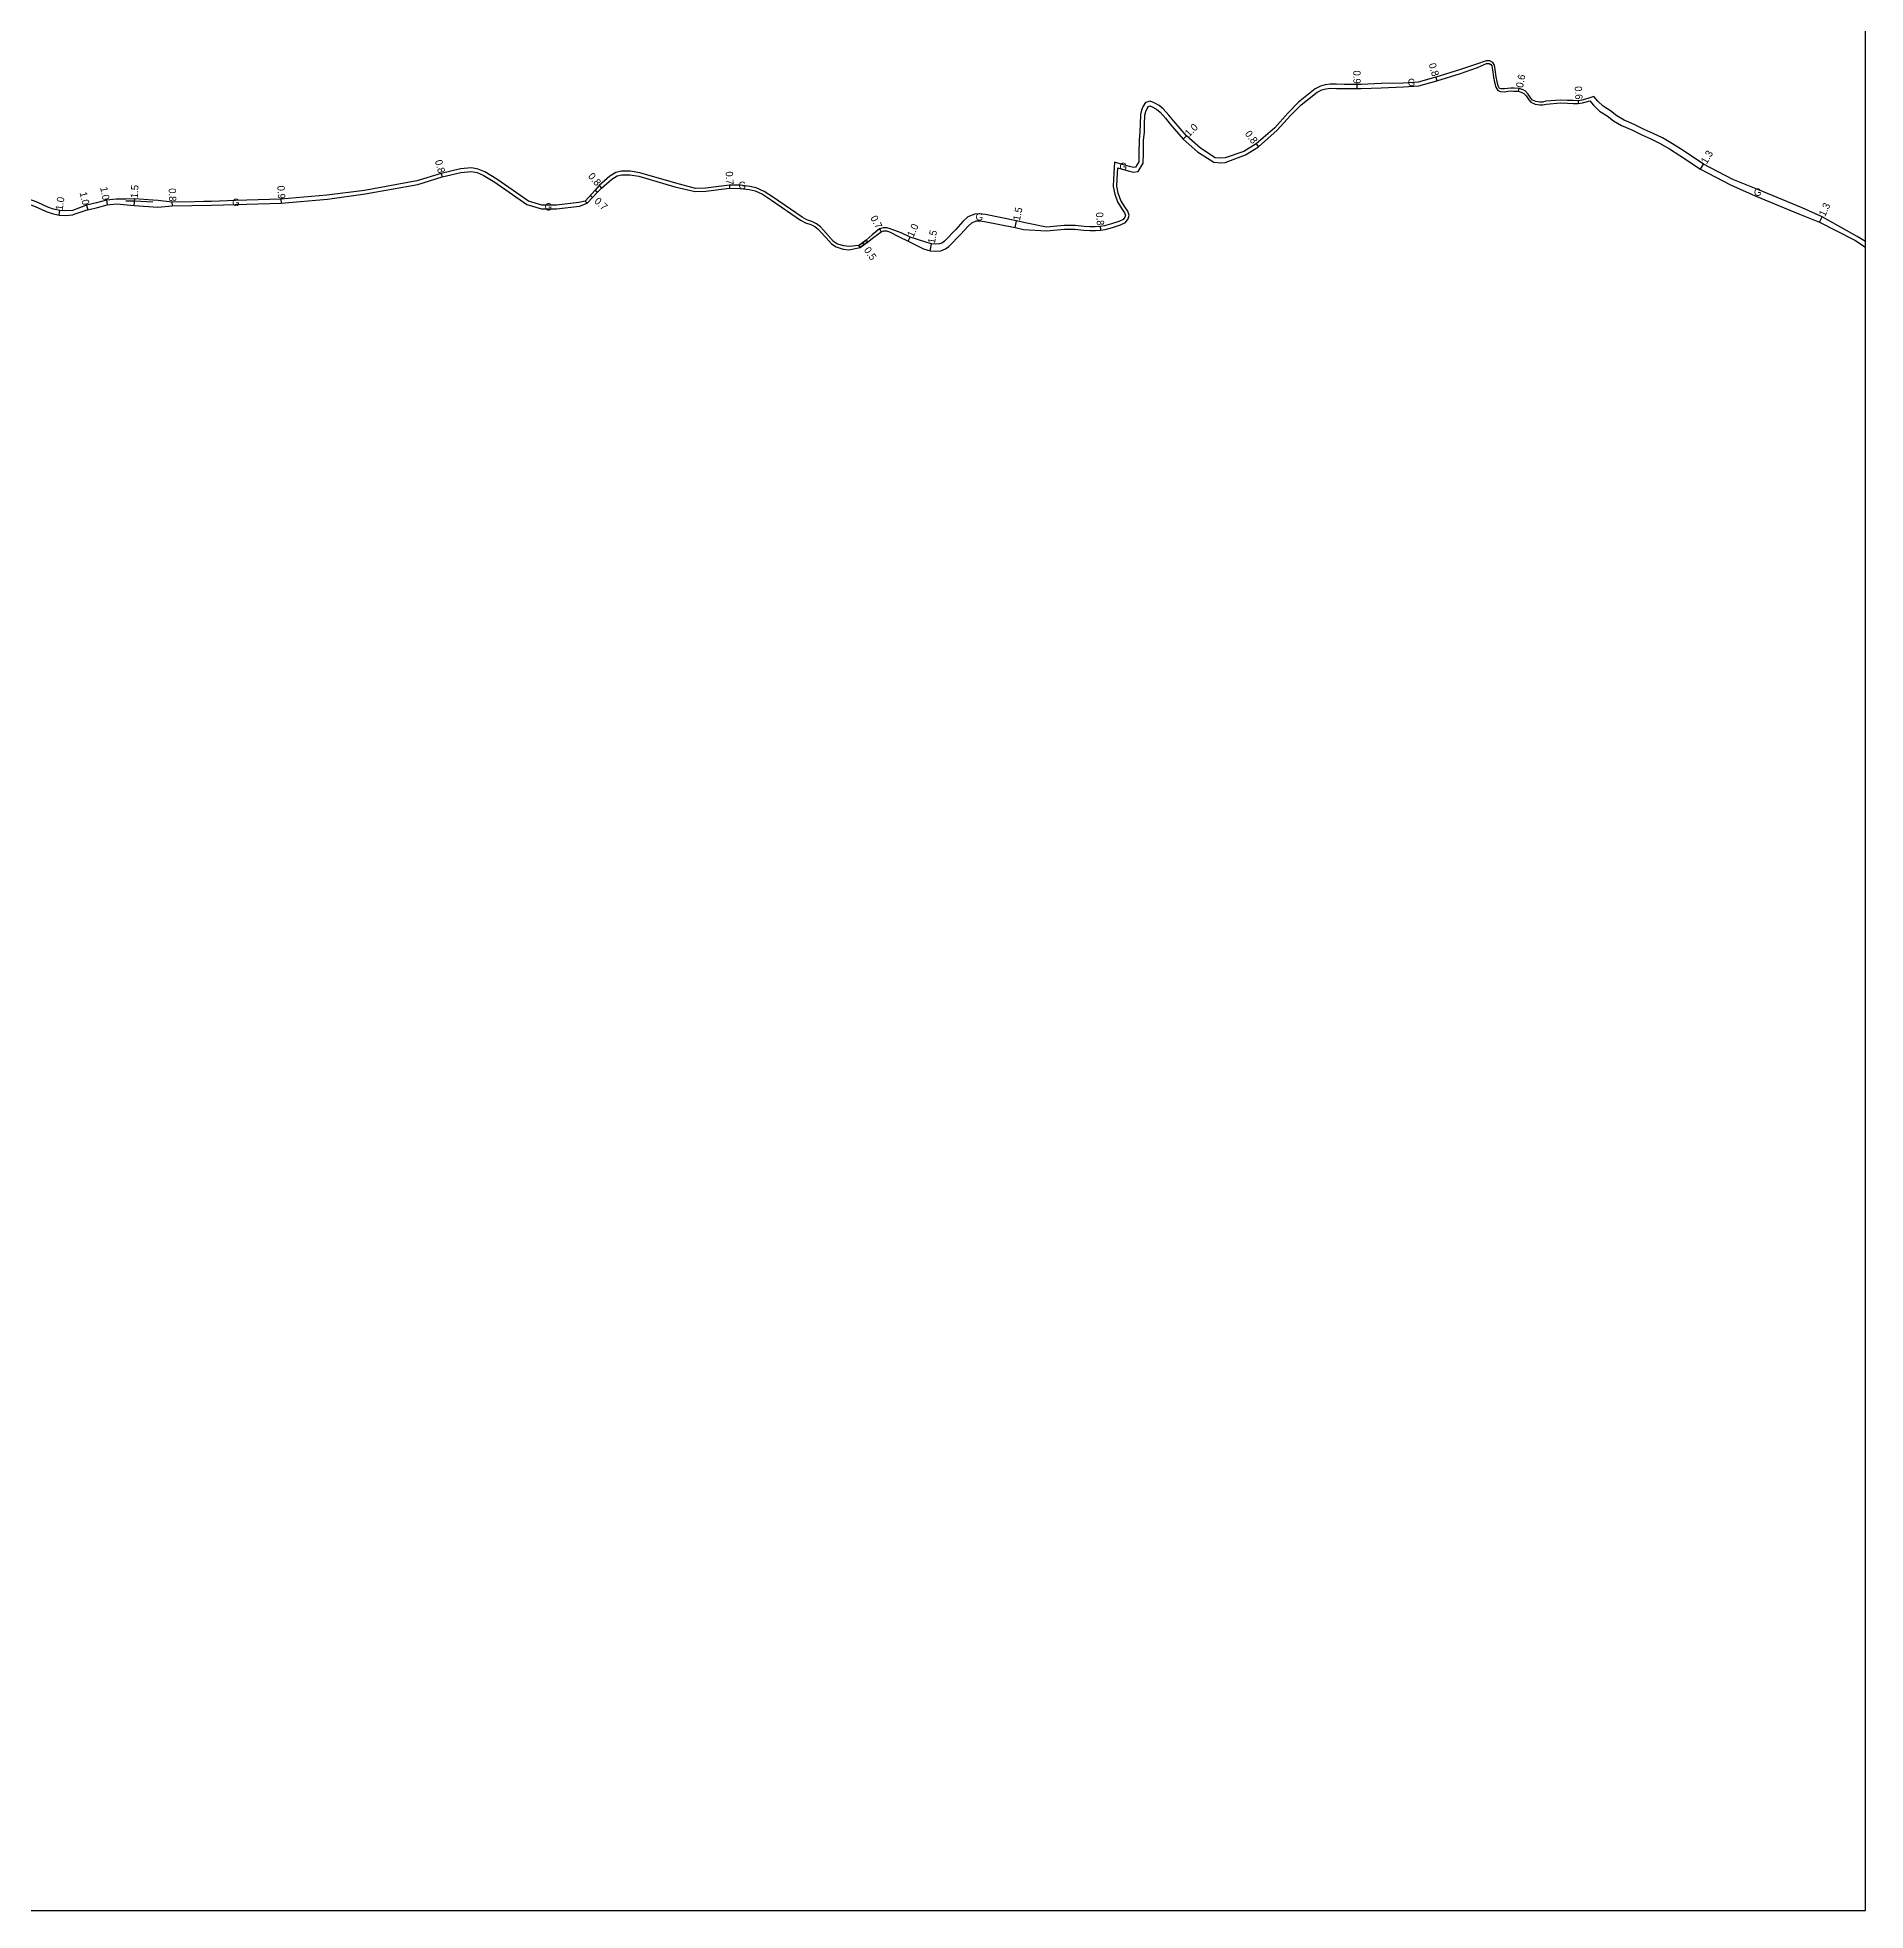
# Model space of a CAD drawing. Header units: metres. Extents: x 0 to 2400, y -93000 to -90000.
# Drawn here: x 1199.6 to 1600, y -91800 to -91389.9 of the extents above; entities that cross this region are included whole.
import ezdxf

# ---------------------------------------------------------------- set-up
doc = ezdxf.new("R2010")
doc.units = ezdxf.units.M
doc.header["$LTSCALE"] = 2.5
for name, color, linetype in [('図郭', 7, 'Continuous'), ('幅員', 7, 'Continuous'), ('歩道・分離帯・安全施設', 7, 'Continuous'), ('舗装', 7, 'Continuous'), ('道路', 7, 'Continuous')]:
    doc.layers.add(name, color=color, linetype=linetype)
doc.styles.get("Standard").update_dxf_attribs({"font": ''})
doc.styles.get('Standard').set_extended_font_data('@MS PGothic')

msp = doc.modelspace()

# ---------------------------------------------------------------- linework, layer by layer
at = {"layer": '図郭'}
msp.add_lwpolyline([(800, -91800), (1600, -91800), (1600, -91200), (800, -91200)], close=True, dxfattribs=at)
at = {"layer": '幅員'}
for points in [[(1488.58, -91400.16), (1488.59, -91401.06)], [(1505.86, -91398.61), (1506.08, -91399.38)], [(1524.02, -91401.68), (1524.14, -91401.08)], [(1537.05, -91403.73), (1537.08, -91404.34)], [(1450.54, -91412.15), (1451.25, -91411.44)], [(1466.53, -91413.18), (1467.01, -91413.83)], [(1563.87, -91418.73), (1564.54, -91417.61)], [(1288.04, -91419.64), (1288.25, -91420.41)], [(1214.71, -91425.54), (1214.89, -91426.53)], [(1220.82, -91426.7), (1220.93, -91425.2)], [(1229.08, -91425.98), (1229.09, -91426.78)], [(1252.95, -91425.3), (1253, -91426.2)], [(1320.72, -91424.46), (1321.2, -91424.9)], [(1322.62, -91422.27), (1323.13, -91422.88)], [(1351.16, -91422.22), (1351.2, -91422.92)], [(1204.4, -91428.77), (1204.54, -91427.77)], [(1210.38, -91426.63), (1210.62, -91427.6)], [(1413.75, -91431.53), (1414.06, -91430.06)], [(1589.93, -91430.31), (1590.48, -91429.14)], [(1384.04, -91431.82), (1384.38, -91432.45)], [(1390.35, -91434.49), (1390.77, -91433.58)], [(1432.36, -91431.27), (1432.43, -91432.07)], [(1380.29, -91434.88), (1380.58, -91435.3)], [(1395.17, -91436.58), (1395.43, -91435.1)]]:
    msp.add_lwpolyline(points, dxfattribs=at)
at = {"layer": '歩道・分離帯・安全施設'}
msp.add_lwpolyline([(1224.88, -91425.98), (1220.92, -91425.7), (1219, -91425.75)], dxfattribs=at)
at = {"layer": '道路'}
for points in [[(1514.77, -91395.73), (1511.05, -91397), (1505.86, -91398.61), (1502.03, -91399.68), (1498.72, -91399.88), (1493.9, -91399.99)], [(1493.93, -91400.89), (1498.77, -91400.68), (1502.16, -91400.47), (1506.08, -91399.38), (1511.3, -91397.76), (1515.03, -91396.48)], [(1539.16, -91403.26), (1537.88, -91403.63), (1537.05, -91403.73), (1535.96, -91403.72), (1534.75, -91403.69), (1533.19, -91403.62), (1529.99, -91403.86), (1529.27, -91404.03), (1528.66, -91404.02), (1527.79, -91403.93), (1527.07, -91403.6), (1526.72, -91403.18), (1526.11, -91402.32), (1525.53, -91401.68), (1524.99, -91401.39), (1524.14, -91401.08), (1523.01, -91401.02), (1522.34, -91401.01), (1521.61, -91401.07), (1520.89, -91401.16), (1520.13, -91401.15), (1519.85, -91401.04), (1519.56, -91400.51), (1519.29, -91399.51), (1519.12, -91398.48), (1518.86, -91396.88), (1518.7, -91395.92), (1518.37, -91395.36), (1517.7, -91395.01), (1516.9, -91395.01), (1514.77, -91395.73)], [(1515.03, -91396.48), (1516.99, -91395.61), (1517.55, -91395.61), (1517.94, -91395.81), (1518.12, -91396.12), (1518.27, -91396.98), (1518.52, -91398.57), (1518.7, -91399.64), (1519, -91400.74), (1519.43, -91401.52), (1520.02, -91401.74), (1520.92, -91401.76), (1521.67, -91401.66), (1522.36, -91401.61), (1522.98, -91401.62), (1524.02, -91401.68), (1524.75, -91401.94), (1525.15, -91402.16), (1525.64, -91402.7), (1526.24, -91403.55), (1526.69, -91404.09), (1527.63, -91404.52), (1528.63, -91404.62), (1529.34, -91404.63), (1530.08, -91404.46), (1533.19, -91404.22), (1534.73, -91404.29), (1535.95, -91404.32), (1537.08, -91404.34), (1538, -91404.22), (1539.59, -91403.76)], [(1493.9, -91399.99), (1489.54, -91400.16), (1488.58, -91400.16), (1487.17, -91400.18), (1485.78, -91400.17), (1484.15, -91400.13), (1482.76, -91400.12), (1481.63, -91400.25), (1480.63, -91400.52), (1479.44, -91401.1), (1475.81, -91404.08)], [(1476.37, -91404.64), (1479.93, -91401.86), (1480.94, -91401.37), (1481.8, -91401.14), (1482.81, -91401.02), (1484.13, -91401.03), (1485.77, -91401.07), (1487.17, -91401.08), (1488.59, -91401.06), (1489.56, -91401.06), (1493.93, -91400.89)], [(1459.73, -91416.26), (1458.81, -91416.31), (1457.58, -91416.22), (1454.32, -91414.14), (1451.25, -91411.44), (1448.5, -91408.2), (1447.4, -91406.89), (1446.2, -91405.54), (1445.3, -91404.75), (1444.17, -91404.17), (1443.33, -91403.81), (1442.3, -91404.11), (1441.75, -91404.96), (1441.39, -91405.8), (1441.17, -91406.79), (1441.1, -91408.87), (1441.06, -91410.54), (1440.88, -91412.39), (1440.83, -91415.23), (1440.81, -91417.1), (1440.1, -91418.32), (1439.68, -91418.37), (1438.79, -91418.15), (1436.27, -91417.42), (1435.48, -91417.2)], [(1436.22, -91418.45), (1438.53, -91419.12), (1439.62, -91419.38), (1440.71, -91419.25), (1441.81, -91417.38), (1441.83, -91415.25), (1441.88, -91412.45), (1442.06, -91410.6), (1442.1, -91408.9), (1442.17, -91406.91), (1442.35, -91406.1), (1442.64, -91405.43), (1442.94, -91404.97), (1443.27, -91404.87), (1443.74, -91405.08), (1444.73, -91405.59), (1445.5, -91406.26), (1446.65, -91407.54), (1447.73, -91408.84), (1450.54, -91412.15), (1453.72, -91414.95), (1457.25, -91417.19), (1458.8, -91417.32), (1459.78, -91417.26)], [(1475.81, -91404.08), (1473.47, -91406.43), (1470.59, -91409.64), (1466.53, -91413.18), (1463.86, -91414.88), (1459.73, -91416.26)], [(1459.78, -91417.26), (1464.21, -91415.61), (1467.01, -91413.83), (1471.15, -91410.21), (1474.05, -91406.98), (1476.37, -91404.64)], [(1576.43, -91423.2), (1570.96, -91421), (1564.54, -91417.61), (1560.04, -91414.64), (1557.7, -91413.17), (1555.5, -91411.88), (1553.5, -91410.88), (1551.54, -91410.01), (1549.33, -91408.92), (1547.16, -91408.02), (1545.52, -91407.05), (1544.12, -91405.96), (1542.52, -91404.96), (1541.34, -91403.8), (1540.52, -91402.85), (1539.16, -91403.26)], [(1539.59, -91403.76), (1540.39, -91404.69), (1541.71, -91405.99), (1543.38, -91407.02), (1544.79, -91408.12), (1546.57, -91409.18), (1548.79, -91410.1), (1550.99, -91411.19), (1552.95, -91412.05), (1554.88, -91413.02), (1557.03, -91414.28), (1559.34, -91415.73), (1563.87, -91418.73), (1570.41, -91422.18), (1575.86, -91424.58)], [(1435.48, -91417.2), (1435.29, -91420.91), (1435.24, -91422.54), (1435.56, -91424.18), (1436.13, -91425.91), (1437.08, -91427.44), (1437.69, -91428.27), (1437.89, -91428.83), (1437.77, -91429.24), (1437.38, -91429.75), (1436.49, -91430.17), (1434.84, -91430.73), (1433.33, -91431.15), (1432.36, -91431.27), (1431.29, -91431.34), (1430.11, -91431.34), (1428.86, -91431.26), (1426.86, -91431.09), (1425.62, -91431.04), (1424.51, -91431.06), (1422.88, -91431.23), (1420.62, -91431.4), (1415.93, -91430.47)], [(1318.22, -91426.01), (1313.27, -91426.64), (1310.11, -91426.62), (1307.14, -91425.73), (1300.24, -91420.9), (1297.59, -91419.29), (1296.16, -91418.71), (1294.68, -91418.42), (1292.24, -91418.65), (1288.04, -91419.64), (1282.72, -91421.29), (1271.23, -91423.36)], [(1271.37, -91424.15), (1282.91, -91422.07), (1288.25, -91420.41), (1292.37, -91419.44), (1294.64, -91419.23), (1295.94, -91419.48), (1297.23, -91420.01), (1299.81, -91421.57), (1306.78, -91426.46), (1309.99, -91427.42), (1313.32, -91427.44), (1318.32, -91426.8)], [(1339.46, -91421.8), (1331.54, -91419.5), (1329.45, -91419.15), (1327.55, -91419.19), (1326.27, -91419.43), (1324.97, -91420.25), (1322.62, -91422.27)], [(1323.13, -91422.88), (1325.45, -91420.9), (1326.57, -91420.18), (1327.63, -91419.99), (1329.39, -91419.96), (1331.36, -91420.28), (1339.24, -91422.56)], [(1377.37, -91435.68), (1376.21, -91435.54), (1374.86, -91435.12), (1373.99, -91434.53), (1372.88, -91433.29), (1371.79, -91432.1), (1371.1, -91431.32), (1370.24, -91430.67), (1369.24, -91430.18), (1368.1, -91429.79), (1367.09, -91429.27), (1360.79, -91424.96), (1358.77, -91423.6), (1357.01, -91422.8), (1355.64, -91422.49), (1353.62, -91422.26), (1351.16, -91422.22), (1345.92, -91422.85), (1343.73, -91422.93), (1339.46, -91421.8)], [(1415.61, -91431.94), (1420.63, -91432.2), (1422.95, -91432.03), (1424.56, -91431.86), (1425.62, -91431.84), (1426.81, -91431.88), (1428.8, -91432.06), (1430.08, -91432.14), (1431.31, -91432.14), (1432.43, -91432.07), (1433.48, -91431.93), (1435.07, -91431.5), (1436.79, -91430.91), (1437.9, -91430.39), (1438.5, -91429.6), (1438.73, -91428.8), (1438.4, -91427.89), (1437.75, -91427), (1436.86, -91425.57), (1436.34, -91423.98), (1436.05, -91422.47), (1436.09, -91420.94), (1436.22, -91418.45)], [(1194.77, -91425.57), (1196.58, -91425.98), (1197.41, -91426.22), (1198.37, -91426.58), (1199.28, -91426.97), (1200.4, -91427.46), (1201.52, -91427.99), (1202.87, -91428.44), (1204.4, -91428.77), (1205.78, -91428.87), (1207.38, -91428.75)], [(1210.38, -91426.63), (1207.31, -91427.75), (1205.78, -91427.86), (1204.54, -91427.77), (1203.13, -91427.48), (1201.9, -91427.06), (1200.81, -91426.55), (1199.68, -91426.05), (1198.74, -91425.65), (1197.73, -91425.27), (1196.83, -91425.01), (1194.99, -91424.6)], [(1220.93, -91425.2), (1218.99, -91425.26), (1216.88, -91425.31), (1214.71, -91425.54), (1212.52, -91426.12), (1210.38, -91426.63)], [(1229.08, -91425.98), (1226.04, -91425.56), (1224.91, -91425.48), (1220.93, -91425.2)], [(1236.07, -91425.83), (1234.12, -91425.87), (1229.08, -91425.98)], [(1242.96, -91425.56), (1237.72, -91425.79), (1236.07, -91425.83), (1236.07, -91425.83)], [(1271.23, -91423.36), (1263.02, -91424.42), (1252.95, -91425.3), (1242.96, -91425.56)], [(1242.99, -91426.46), (1253, -91426.2), (1263.12, -91425.32), (1271.37, -91424.15)], [(1322.62, -91422.27), (1321.8, -91423.3), (1319.56, -91425.72), (1318.22, -91426.01)], [(1318.32, -91426.8), (1320.04, -91426.16), (1322.28, -91423.74), (1323.13, -91422.88)], [(1321.8, -91423.3), (1319.56, -91425.72)], [(1320.04, -91426.16), (1322.28, -91423.74)], [(1339.24, -91422.56), (1343.67, -91423.63), (1345.98, -91423.55), (1351.2, -91422.92), (1353.57, -91422.96), (1355.52, -91423.18), (1356.79, -91423.47), (1358.42, -91424.21), (1360.4, -91425.53), (1366.73, -91429.88), (1367.82, -91430.44), (1368.97, -91430.83), (1369.87, -91431.27), (1370.62, -91431.83), (1371.27, -91432.57), (1372.36, -91433.76), (1373.52, -91435.06), (1374.55, -91435.76), (1376.07, -91436.23), (1377.29, -91436.38)], [(1575.86, -91424.58), (1585.56, -91428.58), (1589.93, -91430.31), (1597.65, -91434.28)], [(1598.18, -91433.44), (1590.48, -91429.14), (1586.12, -91427.19), (1576.43, -91423.2)], [(1210.62, -91427.6), (1207.38, -91428.75)], [(1210.62, -91427.6), (1212.76, -91427.09), (1214.89, -91426.53), (1216.91, -91426.32), (1220.82, -91426.7)], [(1220.82, -91426.7), (1225.95, -91427.06), (1229.09, -91426.78)], [(1229.09, -91426.78), (1237.75, -91426.59), (1242.99, -91426.46)], [(1415.93, -91430.47), (1414.06, -91430.06), (1407.27, -91428.68), (1406.04, -91428.52), (1404.9, -91428.55), (1403.42, -91429.16), (1402.28, -91430.21), (1400.76, -91431.97), (1398.31, -91434.49)], [(1399.21, -91435.69), (1401.87, -91432.98), (1403.36, -91431.26), (1404.24, -91430.44), (1405.21, -91430.05), (1405.97, -91430.02), (1407.03, -91430.16), (1413.75, -91431.53), (1415.61, -91431.94)], [(1377.29, -91436.38), (1379.77, -91435.85), (1381.42, -91434.71), (1382.83, -91433.63)], [(1382.41, -91433.08), (1381.14, -91434.3), (1379.49, -91435.44), (1377.37, -91435.68)], [(1381.14, -91434.3), (1379.49, -91435.44)], [(1386.38, -91431.76), (1385.65, -91431.56), (1384.82, -91431.56), (1384.04, -91431.82), (1382.41, -91433.08)], [(1382.83, -91433.63), (1384.38, -91432.45), (1384.93, -91432.26), (1385.56, -91432.26), (1386.2, -91432.43)], [(1386.2, -91432.43), (1388.33, -91433.55), (1390.35, -91434.49)], [(1390.77, -91433.58), (1388.75, -91432.64), (1386.38, -91431.76)], [(1398.31, -91434.49), (1397.81, -91434.87), (1397.17, -91435.1), (1396.26, -91435.16), (1395.43, -91435.1), (1394.15, -91434.73), (1390.77, -91433.58)], [(1597.65, -91434.28), (1600, -91435.77)], [(1600, -91434.59), (1598.18, -91433.44)], [(1379.77, -91435.85), (1381.42, -91434.71)], [(1390.35, -91434.49), (1393.65, -91436.15), (1395.17, -91436.58), (1396.26, -91436.66), (1397.47, -91436.58), (1398.53, -91436.2), (1399.21, -91435.69)]]:
    msp.add_lwpolyline(points, dxfattribs=at)
for points in [[(1322.28, -91423.74), (1320.04, -91426.16), (1319.56, -91425.72), (1321.8, -91423.3)], [(1381.42, -91434.71), (1379.77, -91435.85), (1379.49, -91435.44), (1381.14, -91434.3)]]:
    msp.add_lwpolyline(points, close=True, dxfattribs=at)

# ---------------------------------------------------------------- texts
at = {"layer": '幅員'}
for s, rotation, p in [('0.9', 270.4456, (1487.8, -91397.12)), ('0.8', 286.3976, (1504.3, -91395.75)), ('0.6', 78.5975, (1524.96, -91401.01)), ('0.6', 273.1429, (1536.29, -91400.6)), ('1.0', 44.5151, (1451.85, -91411.76)), ('0.8', 306.7841, (1463.98, -91411)), ('0.8', 285.2174, (1286.65, -91416.92)), ('1.3', 59.376, (1565.2, -91417.73)), ('0.8', 310.5392, (1320.1, -91420.35)), ('0.7', 273.0257, (1350.34, -91419.25)), ('1.0', 81.9749, (1205.14, -91427.8)), ('1.0', 283.4668, (1208.83, -91423.88)), ('1.0', 280.3355, (1213.34, -91422.74)), ('1.5', 85.9843, (1221.57, -91425.13)), ('0.8', 271.2889, (1228.36, -91422.91)), ('0.9', 273.2469, (1252.15, -91422.37)), ('0.7', 317.2602, (1321.43, -91425.91)), ('1.3', 65.0038, (1591.12, -91429.22)), ('0.7', 297.935, (1381.98, -91429.39)), ('1.5', 78.0759, (1414.78, -91430.11)), ('0.8', 275.5184, (1431.41, -91428.23)), ('1.0', 65.1008, (1391.43, -91433.77)), ('1.5', 80.0316, (1396.16, -91435.1)), ('0.5', 304.5321, (1380.54, -91436.44))]:
    msp.add_text(s, height=1.6, rotation=rotation, dxfattribs=at).set_placement(p)
at = {"layer": '舗装'}
for p in [(1499.73, -91400.53), (1436.6, -91418.92), (1353.17, -91423.07), (1242.27, -91426.8), (1310.7, -91427.77), (1575.56, -91424.56), (1405.09, -91429.97)]:
    msp.add_text('G', height=1.6, dxfattribs=at).set_placement(p)

doc.saveas('drawing.dxf')
